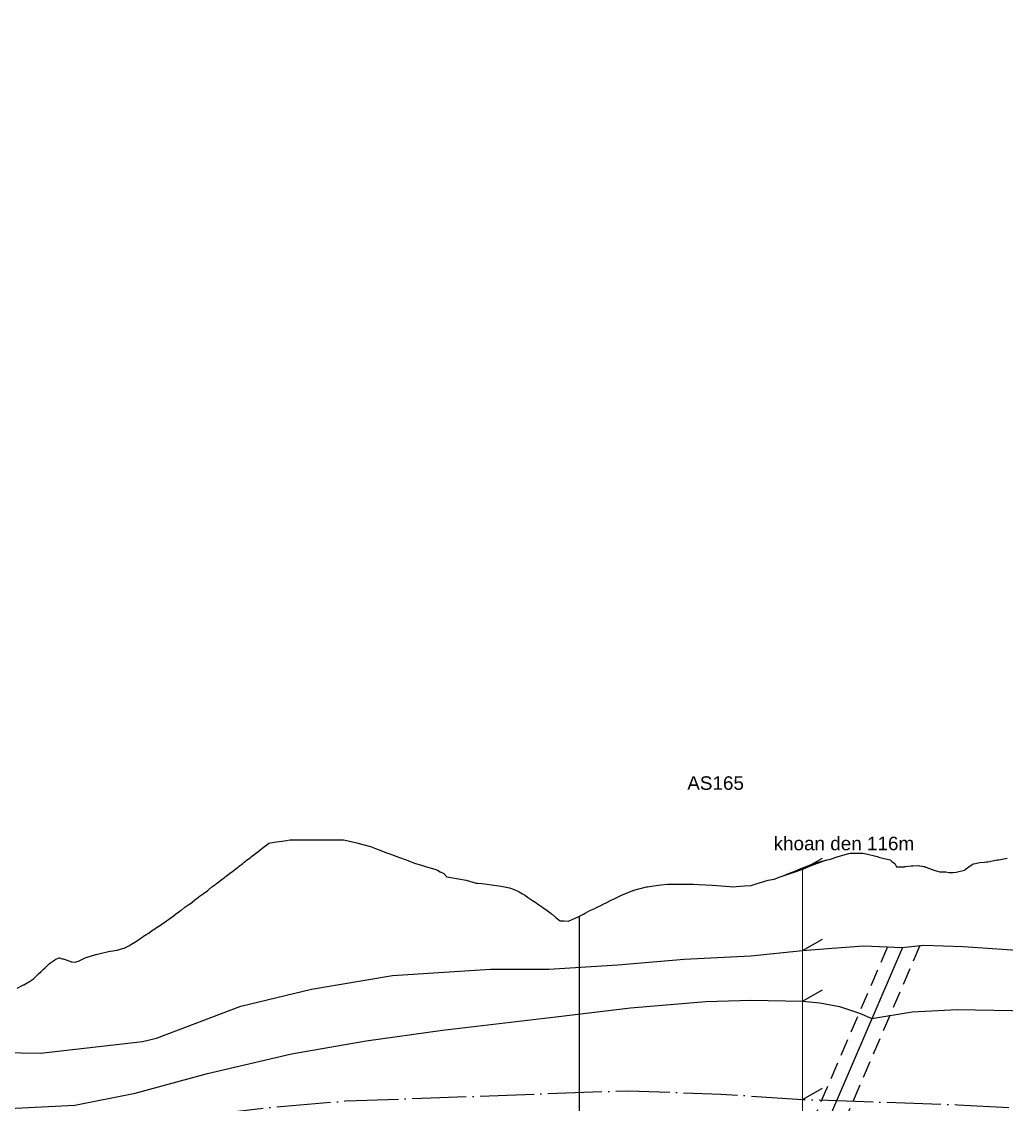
# Model space of a CAD drawing. Header units: inches. Extents: x 444671 to 463716, y 1783086 to 1794968.
# Drawn here: x 451107.3 to 451398.9, y 1787580 to 1787900.7 of the extents above; entities that cross this region are included whole.
import ezdxf

# ---------------------------------------------------------------- set-up
doc = ezdxf.new("R2010")
doc.units = ezdxf.units.IN
doc.header["$MEASUREMENT"] = 0
for name, pattern in [('DASHED', [0.75, 0.5, -0.25]), ('HIDDEN', [0.375, 0.25, -0.125]), ('NG', [1.8, 0.8, -0.1, 0, -0.1, 0.8])]:
    doc.linetypes.add(name, pattern=pattern)
for name, color, linetype in [('Dchat', 33, 'Continuous'), ('Dong', 252, 'HIDDEN'), ('giao', 145, 'Continuous'), ('khoanmoi', 3, 'Continuous'), ('Text', 3, 'Continuous')]:
    doc.layers.add(name, color=color, linetype=linetype)
for name, color, linetype, lineweight in [('DIACHAT', 33, 'Continuous', 25), ('doi', 33, 'Continuous', 25), ('Dut gay', 1, 'Continuous', 25)]:
    doc.layers.add(name, color=color, linetype=linetype, lineweight=lineweight)
doc.styles.add('VNARIAL', font='')
doc.styles.get('VNARIAL').set_extended_font_data('.VnArial')
doc.linetypes.add('_lA1', pattern='A,2,-0.2,["x",Standard,S=0.1,R=0,X=-0.1,Y=-0.05],-0.1', length=2.3)
doc.linetypes.add('_lA2', pattern='A,2,-0.2,["xx",Standard,S=0.1,R=0,X=-0.1,Y=-0.05],-0.18', length=2.38)

msp = doc.modelspace()

# ---------------------------------------------------------------- linework, layer by layer
at = {"layer": 'Dchat', "linetype": '_lA1', "ltscale": 70, "flags": 128}
msp.add_lwpolyline([(449894.6743, 1787610.7555), (449907.5031, 1787613.6246), (449919.7533, 1787616.2018), (449931.489, 1787618.1674), (449938.5605, 1787618.9057), (449943.238, 1787618.9057), (449952.1987, 1787619.1678), (449958.6925, 1787618.6686), (449968.5376, 1787617.8075), (449969.8649, 1787618.2394), (449981.483, 1787618.6025), (449992.3783, 1787618.0581), (449999.8235, 1787617.5137), (450010.9004, 1787616.2435), (450019.7531, 1787614.3254), (450022.5491, 1787613.4876), (450033.4475, 1787609.8597), (450039.1237, 1787610.3132), (450045.5519, 1787612.2885), (450069.5428, 1787615.7561), (450081.5537, 1787616.3276), (450087.56, 1787616.0347), (450092.637, 1787615.2336), (450099.9811, 1787616.6197), (450107.2457, 1787617.0468), (450117.2879, 1787616.4062), (450127.4231, 1787614.4529), (450133.5066, 1787612.8221), (450140.3508, 1787611.4908), (450146.0443, 1787611.1122), (450158.7375, 1787610.5951), (450168.2672, 1787611.3789), (450185.3731, 1787615.0661), (450197.9299, 1787617.5741), (450213.1774, 1787618.4699), (450224.7065, 1787620.2928), (450255.2016, 1787624.0548), (450275.8904, 1787625.8463), (450293.1111, 1787626.742), (450303.918, 1787625.8385), (450312.0404, 1787624.9572), (450334.4369, 1787624.0781), (450395.8781, 1787627.1719), (450480.7664, 1787632.8508), (450567.0581, 1787636.4616), (450622.8198, 1787636.4616), (450653.8455, 1787633.742), (450666.3168, 1787632.1032), (450676.3437, 1787630.5427), (450688.5075, 1787628.6537), (450698.108, 1787627.2978), (450701.1874, 1787626.6854), (450705.7387, 1787625.7301), (450710.715, 1787625.4926), (450720.2207, 1787624.6897), (450729.4081, 1787623.8222), (450743.3057, 1787622.427), (450762.379, 1787619.4194), (450802.2927, 1787613.2193), (450833.1268, 1787606.2577), (450859.1317, 1787601.9293), (450868.2989, 1787600.6509), (450912.5756, 1787600.8325), (450978.5794, 1787600.8325), (451016.3981, 1787601.8527), (451053.0961, 1787599.7775), (451083.5197, 1787595.6577), (451112.912, 1787595.1428), (451143.1284, 1787598.5564), (451147.2311, 1787599.5381), (451172.2709, 1787609.0994), (451193.1312, 1787614.0844), (451217.1659, 1787618.1629), (451246.1889, 1787619.9756), (451263.4213, 1787619.9756), (451283.8281, 1787621.3351), (451303.4864, 1787622.956), (451323.2833, 1787623.9963), (451338.538, 1787625.5438), (451347.3357, 1787626.2218), (451356.6894, 1787626.8895), (451368.0475, 1787626.4444), (451374.506, 1787627.112), (451386.1028, 1787626.7028), (451406.3761, 1787625.361), (451433.2134, 1787623.3927), (451468.9774, 1787619.9408), (451497.0457, 1787616.7422), (451526.1651, 1787612.5508), (451542.6614, 1787609.3522), (451555.7273, 1787605.883), (451574.348, 1787602.8733), (451588.5234, 1787598.6879), (451608.2638, 1787589.5302), (451624.5454, 1787579.5254), (451636.0104, 1787571.6339), (451646.2015, 1787571.6339), (451652.5398, 1787573.2816), (451670.6891, 1787575.7657), (451688.3411, 1787577.0078), (451709.2251, 1787576.511), (451728.8661, 1787574.2752), (451743.7833, 1787571.2943), (451760.1922, 1787569.3069), (451779.6598, 1787568.0653), (451800.0466, 1787569.3074), (451815.0095, 1787571.5455), (451832.1643, 1787576.0169), (451850.3135, 1787580.7368), (451866.7224, 1787583.9662), (451878.6562, 1787584.463), (451895.5623, 1787582.7241), (451914.4574, 1787578.5011), (451926.8884, 1787575.2717), (451940.6173, 1787573.6947), (451948.8372, 1787573.6445), (451963.0415, 1787576.643), (451978.4936, 1787578.3862), (451992.4504, 1787577.6391), (452011.9254, 1787574.4023), (452028.6237, 1787571.414), (452043.8266, 1787569.1728), (452053.7958, 1787567.6786), (452055.8455, 1787567.8461), (452060.8797, 1787569.6674), (452068.7783, 1787574.0037), (452076.1015, 1787577.9163), (452085.3179, 1787582.2866), (452093.9095, 1787584.7839), (452101.4459, 1787586.6521), (452112.7203, 1787587.8379), (452128.3461, 1787587.245), (452140.2835, 1787585.628), (452148.5187, 1787584.9608), (452155.6409, 1787586.0728), (452162.9858, 1787589.1862), (452173.4467, 1787594.7459), (452187.5164, 1787603.2154), (452196.8725, 1787609.2094), (452203.0422, 1787612.7321), (452211.0849, 1787616.5849), (452222.2124, 1787619.4471), (452231.7402, 1787620.4292), (452245.8681, 1787620.586), (452258.8972, 1787619.6449), (452283.8978, 1787617.2904), (452298.1827, 1787613.9966), (452309.0141, 1787611.9576), (452315.495, 1787611.9567), (452328.2101, 1787613.5252), (452337.6287, 1787617.2896), (452342.338, 1787618.2306), (452349.0881, 1787617.9169), (452359.2915, 1787615.2505), (452365.4492, 1787611.6389), (452370.1585, 1787608.1883), (452374.24, 1787606.4629), (452379.7341, 1787606.1492), (452390.793, 1787607.0595), (452402.518, 1787608.5015), (452419.0616, 1787611.5252)], dxfattribs=at)
at = {"layer": 'Dchat', "linetype": '_lA2', "ltscale": 70, "flags": 128}
msp.add_lwpolyline([(449894.6743, 1787607.4586), (449901.4435, 1787609.1542), (449909.6077, 1787611.3712), (449921.0555, 1787614.0316), (449931.527, 1787615.7166), (449938.2714, 1787616.5147), (449943.238, 1787617.0896), (449945.9962, 1787616.8733), (449950.0526, 1787616.5985), (449955.0028, 1787615.8427), (449959.3343, 1787614.3999), (449962.6344, 1787612.6135), (449965.4624, 1787610.0105), (449968.9941, 1787611.1609), (449974.9945, 1787612.5149), (449985.5034, 1787613.9058), (449988.3827, 1787614.1781), (450001.807, 1787613.4193), (450027.6425, 1787608.3602), (450038.3283, 1787607.6014), (450051.246, 1787609.1191), (450065.7016, 1787612.1641), (450075.8331, 1787613.6818), (450082.6719, 1787613.6818), (450090.7772, 1787611.1523), (450101.2254, 1787613.9348), (450114.6497, 1787613.4288), (450128.8339, 1787610.8993), (450146.2013, 1787609.8728), (450164.251, 1787609.1926), (450179.4796, 1787609.768), (450201.079, 1787612.689), (450226.2783, 1787614.7113), (450261.8273, 1787618.0817), (450283.553, 1787618.9835), (450296.0167, 1787618.2416), (450311.9648, 1787615.7185), (450321.6309, 1787612.3882), (450329.5261, 1787608.4459), (450342.8337, 1787612.0779), (450365.8875, 1787614.7587), (450413.6619, 1787618.0385), (450450.1162, 1787621.0635), (450465.2749, 1787621.5681), (450475.6771, 1787620.0549), (450481.3582, 1787616.6494), (450494.6433, 1787621.1656), (450517.0835, 1787623.435), (450574.002, 1787626.5562), (450625.6998, 1787625.4215), (450668.4239, 1787620.8967), (450677.8774, 1787620.2527), (450685.2674, 1787619.5341), (450690.7262, 1787618.5571), (450698.108, 1787616.6978), (450700.4957, 1787615.7715), (450703.2523, 1787613.8847), (450711.0279, 1787614.4696), (450719.7705, 1787614.2456), (450729.8582, 1787613.3496), (450745.9984, 1787611.3334), (450768.4154, 1787607.0771), (450791.2807, 1787601.9247), (450813.2903, 1787596.2681), (450821.9343, 1787594.4217), (450868.2989, 1787587.8619), (450958.2438, 1787584.1432), (450991.4284, 1787580.8949), (451003.5399, 1787578.0726), (451011.6142, 1787574.0408), (451025.0234, 1787577.2837), (451043.1906, 1787578.4932), (451089.7023, 1787578.077), (451123.0931, 1787579.7305), (451140.949, 1787583.2863), (451162.3354, 1787589.1149), (451187.2215, 1787594.9436), (451209.3856, 1787598.8294), (451231.9386, 1787601.938), (451265.4922, 1787605.8536), (451287.6563, 1787608.5736), (451309.956, 1787610.4329), (451323.3384, 1787610.8341), (451338.538, 1787610.5784), (451343.6982, 1787610.009), (451349.5067, 1787608.9536), (451355.4472, 1787606.9748), (451359.1175, 1787605.3959), (451371.0811, 1787607.3811), (451384.4033, 1787608.0468), (451406.0519, 1787607.714), (451437.026, 1787606.0498), (451454.3448, 1787604.3857), (451477.7303, 1787602.7294), (451510.0366, 1787599.0683), (451537.6801, 1787594.076), (451556.2139, 1787590.0359), (451568.3349, 1787586.4077), (451592.026, 1787579.1859), (451605.9134, 1787571.7698), (451619.6437, 1787564.6466), (451626.203, 1787558.8871), (451629.3832, 1787554.5179), (451636.6106, 1787561.1724), (451643.3772, 1787566.2038), (451648.098, 1787568.0906), (451656.5025, 1787569.998), (451671.6092, 1787571.4131), (451690.6937, 1787571.4788), (451717.1506, 1787568.5665), (451734.8632, 1787565.8782), (451752.5759, 1787561.3977), (451767.8222, 1787555.1249), (451784.6311, 1787560.8373), (451803.8633, 1787565.8417), (451823.4379, 1787568.6357), (451852.2005, 1787574.623), (451871.5753, 1787576.8183), (451886.1944, 1787576.4155), (451904.3707, 1787573.4218), (451920.35, 1787569.6299), (451940.6173, 1787565.6947), (451951.5792, 1787564.2432), (451963.7633, 1787564.6423), (451985.7348, 1787566.8377), (451993.3826, 1787567.0361), (452011.1595, 1787565.2399), (452040.5214, 1787558.2548), (452059.297, 1787551.4692), (452069.3575, 1787560.8511), (452080.7427, 1787569.0337), (452088.7323, 1787573.2248), (452100.7167, 1787576.6176), (452111.1032, 1787577.0168), (452118.1646, 1787576.4248), (452132.7457, 1787574.429), (452148.1257, 1787570.8366), (452157.7132, 1787567.2443), (452167.3565, 1787579.4439), (452181.538, 1787592.6159), (452195.9193, 1787601.7964), (452208.7027, 1787607.7836), (452222.0853, 1787610.9769), (452237.1229, 1787612.7701), (452263.2889, 1787612.1713), (452276.727, 1787610.5725), (452296.701, 1787606.7805), (452317.8735, 1787603.9865), (452331.7032, 1787602.3891), (452345.0858, 1787601.7904), (452357.6695, 1787601.3912), (452364.533, 1787600.2451), (452374.7168, 1787596.3923), (452382.4769, 1787598.9666), (452388.6153, 1787600.8348), (452401.3208, 1787602.7093), (452418.7207, 1787604.9759)], dxfattribs=at)
at = {"layer": 'DIACHAT', "color": 3, "linetype": 'ByBlock', "ltscale": 10}
msp.add_lwpolyline([(451105.9955, 1787614.3548), (451107.491, 1787615.1471), (451107.8963, 1787615.3548), (451108.0198, 1787615.4259), (451109.6545, 1787616.3548), (451109.7348, 1787616.4013), (451109.9623, 1787616.5555), (451110.807, 1787617.1272), (451111.0372, 1787617.3548), (451111.6537, 1787617.9698), (451112.046, 1787618.3548), (451112.3049, 1787618.618), (451113.0921, 1787619.3548), (451113.7698, 1787619.9904), (451114.171, 1787620.3548), (451114.7111, 1787620.8488), (451115.285, 1787621.3548), (451115.5313, 1787621.5791), (451116.012, 1787621.9682), (451116.3548, 1787622.2243), (451116.5465, 1787622.3548), (451117.469, 1787622.9845), (451118.439, 1787623.3548), (451118.5015, 1787623.373), (451118.5619, 1787623.3548), (451119.3348, 1787623.1061), (451119.6669, 1787623.1093), (451121.6185, 1787622.3548), (451121.9956, 1787622.2274), (451122.1725, 1787622.1951), (451123.0511, 1787622.1139), (451124.1586, 1787622.3548), (451124.1896, 1787622.3653), (451126.161, 1787623.3548), (451126.4806, 1787623.4865), (451129.2958, 1787624.3548), (451129.4148, 1787624.3922), (451130.5778, 1787624.6748), (451133.0099, 1787625.2574), (451133.6784, 1787625.3548), (451135.6242, 1787625.6709), (451137.1941, 1787626.1193), (451137.6316, 1787626.2216), (451137.7481, 1787626.2731), (451137.8947, 1787626.3548), (451139.0561, 1787626.9518), (451139.7085, 1787627.3548), (451140.8698, 1787628.0156), (451141.3537, 1787628.3548), (451142.3711, 1787628.9902), (451142.8812, 1787629.3548), (451143.4031, 1787629.7501), (451144.4064, 1787630.3548), (451145.0343, 1787630.7226), (451145.7959, 1787631.3548), (451146.7329, 1787631.9552), (451147.264, 1787632.3548), (451148.7685, 1787633.2867), (451148.8479, 1787633.3548), (451150.0818, 1787634.2546), (451150.214, 1787634.3548), (451150.8296, 1787634.7507), (451151.5886, 1787635.3548), (451152.0946, 1787635.6421), (451152.9072, 1787636.3548), (451153.8615, 1787636.9681), (451154.328, 1787637.3548), (451154.7671, 1787637.6178), (451155.6469, 1787638.3548), (451157.1522, 1787639.3256), (451157.1873, 1787639.3548), (451157.2654, 1787639.4111), (451158.3992, 1787640.3548), (451158.661, 1787640.5364), (451159.7481, 1787641.3548), (451159.9474, 1787641.4962), (451161.1005, 1787642.3548), (451161.2273, 1787642.4429), (451162.4241, 1787643.3548), (451162.6379, 1787643.4947), (451163.6807, 1787644.3548), (451164.8073, 1787645.1732), (451165.0248, 1787645.3548), (451165.2201, 1787645.4873), (451166.2897, 1787646.3548), (451167.4125, 1787647.1701), (451167.6477, 1787647.3548), (451167.7941, 1787647.4687), (451168.9069, 1787648.3548), (451169.8529, 1787649.0707), (451170.2194, 1787649.3548), (451171.2718, 1787650.1638), (451171.5185, 1787650.3548), (451171.778, 1787650.5563), (451172.804, 1787651.3548), (451173.198, 1787651.6605), (451174.0935, 1787652.3548), (451175.0683, 1787653.108), (451175.3882, 1787653.3548), (451176.0789, 1787653.8918), (451176.6658, 1787654.3548), (451177.1305, 1787654.7085), (451177.9631, 1787655.3548), (451178.456, 1787655.7374), (451179.2513, 1787656.3548), (451179.892, 1787656.8524), (451180.5381, 1787657.3548), (451182.146, 1787657.681), (451185.8661, 1787658.1602), (451186.7319, 1787658.285), (451186.8894, 1787658.302), (451187.0357, 1787658.3159), (451187.4652, 1787658.3548), (451200.8364, 1787658.3548), (451202.1676, 1787658.3548), (451202.617, 1787658.2839), (451204.0532, 1787657.9863), (451206.5455, 1787657.4677), (451206.9867, 1787657.3548), (451208.0056, 1787657.0792), (451210.632, 1787656.3548), (451212.1591, 1787655.7436), (451213.164, 1787655.3548), (451215.3664, 1787654.5055), (451215.754, 1787654.3548), (451216.019, 1787654.2522), (451218.4669, 1787653.3548), (451219.4703, 1787652.9834), (451221.2178, 1787652.3548), (451221.9116, 1787652.1029), (451223.9989, 1787651.3548), (451224.3569, 1787651.246), (451226.0137, 1787650.726), (451227.1919, 1787650.3548), (451229.6427, 1787649.6013), (451230.4654, 1787649.3548), (451231.2702, 1787648.8468), (451232.3192, 1787648.3548), (451233.0967, 1787647.4969), (451233.2442, 1787647.3548), (451234.4266, 1787647.1853), (451238.978, 1787646.3548), (451241.9462, 1787645.5108), (451242.4195, 1787645.4479), (451243.5812, 1787645.3548), (451245.2231, 1787645.1763), (451246.5056, 1787644.9896), (451248.6615, 1787644.6911), (451250.2711, 1787644.3548), (451251.7682, 1787644.0852), (451252.9226, 1787643.7482), (451253.8499, 1787643.3548), (451254.6855, 1787642.8767), (451255.6658, 1787642.3548), (451256.4965, 1787641.8309), (451257.1654, 1787641.3548), (451258.2736, 1787640.6022), (451258.6358, 1787640.3548), (451259.599, 1787639.7156), (451260.1247, 1787639.3548), (451261.5382, 1787638.3903), (451261.5914, 1787638.3548), (451261.7066, 1787638.2776), (451262.9558, 1787637.3548), (451264.11, 1787636.5106), (451264.3231, 1787636.3548), (451264.5148, 1787636.2155), (451265.5503, 1787635.3548), (451266.4994, 1787634.541), (451266.7184, 1787634.3548), (451266.9141, 1787634.3548), (451268.0099, 1787634.3548), (451269.1255, 1787634.1948), (451269.2415, 1787634.2341), (451269.5114, 1787634.3548), (451271.2528, 1787635.1425), (451271.4724, 1787635.2431), (451271.6969, 1787635.3548), (451272.2925, 1787635.6526), (451273.7103, 1787636.3548), (451274.1797, 1787636.5838), (451275.6145, 1787637.3548), (451277.0738, 1787638.0333), (451277.7229, 1787638.3548), (451278.4561, 1787638.7174), (451279.7069, 1787639.3548), (451280.3871, 1787639.6899), (451281.7049, 1787640.3548), (451282.9769, 1787640.9786), (451283.7324, 1787641.3548), (451284.7636, 1787641.8554), (451285.9599, 1787642.3548), (451288.3056, 1787643.2713), (451288.5142, 1787643.3548), (451288.6312, 1787643.3981), (451292.3958, 1787644.3548), (451292.47, 1787644.3732), (451292.6481, 1787644.4045), (451295.8074, 1787644.9459), (451296.6992, 1787645.0025), (451298.612, 1787645.1589), (451299.2418, 1787645.1639), (451301.7522, 1787645.1793), (451302.6096, 1787645.1801), (451306.2856, 1787645.1711), (451307.752, 1787645.0985), (451311.9308, 1787644.8655), (451317.0696, 1787644.4627), (451317.7166, 1787644.4099), (451321.3497, 1787644.6744), (451323.4016, 1787644.8342), (451325.1313, 1787645.3548), (451326.1158, 1787645.6706), (451328.4025, 1787646.3548), (451330.2131, 1787646.7036), (451331.9733, 1787647.3548), (451334.0418, 1787648.0334), (451336.0552, 1787648.7599), (451338.38, 1787649.5731), (451341.4242, 1787650.8278), (451344.8399, 1787652.0877), (451345.8608, 1787652.3548), (451346.8595, 1787652.6313), (451348.8416, 1787653.2681), (451349.1544, 1787653.3548), (451352.2882, 1787654.2652), (451352.6374, 1787654.3548), (451355.2809, 1787654.3548), (451355.9791, 1787654.3548), (451356.464, 1787654.3548), (451357.4578, 1787654.1323), (451360.676, 1787653.3548), (451361.5047, 1787653.1306), (451364.5339, 1787652.3548), (451365.0659, 1787651.8255), (451365.9103, 1787651.3548), (451366.2933, 1787650.5141), (451366.3698, 1787650.3548), (451366.4677, 1787650.2916), (451368.2293, 1787650.3548), (451368.7257, 1787650.3548), (451368.8304, 1787650.381), (451368.8805, 1787650.3742), (451368.9275, 1787650.3793), (451370.7023, 1787650.6007), (451371.1871, 1787650.6682), (451372.5653, 1787650.7121), (451374.5163, 1787650.4108), (451374.6675, 1787650.3874), (451374.7019, 1787650.3914), (451374.7439, 1787650.3836), (451374.8216, 1787650.3548), (451377.214, 1787649.4603), (451377.4821, 1787649.3548), (451379.2622, 1787648.8658), (451380.2116, 1787648.84), (451381.0506, 1787648.8166), (451381.9215, 1787648.6983), (451383.1003, 1787648.6531), (451384.1128, 1787648.7279), (451386.5598, 1787649.3548), (451386.7635, 1787649.5302), (451387.8608, 1787650.3548), (451389.0587, 1787651.1744), (451389.8287, 1787651.3548), (451390.5967, 1787651.561), (451391.0256, 1787651.5911), (451392.4119, 1787651.7432), (451393.0557, 1787651.7614), (451393.3979, 1787651.7757), (451396.1919, 1787652.3548), (451396.4902, 1787652.4077), (451396.7135, 1787652.4412), (451399.2103, 1787652.9093)], dxfattribs=at)
msp.add_lwpolyline([(451105.9955, 1787614.3548), (451107.491, 1787615.1471), (451107.8963, 1787615.3548), (451108.0198, 1787615.4259), (451109.6545, 1787616.3548), (451109.7348, 1787616.4013), (451109.9623, 1787616.5555), (451110.807, 1787617.1272), (451111.0372, 1787617.3548), (451111.6537, 1787617.9698), (451112.046, 1787618.3548), (451112.3049, 1787618.618), (451113.0921, 1787619.3548), (451113.7698, 1787619.9904), (451114.171, 1787620.3548), (451114.7111, 1787620.8488), (451115.285, 1787621.3548), (451115.5313, 1787621.5791), (451116.012, 1787621.9682), (451116.3548, 1787622.2243), (451116.5465, 1787622.3548), (451117.469, 1787622.9845), (451118.439, 1787623.3548), (451118.5015, 1787623.373), (451118.5619, 1787623.3548), (451119.3348, 1787623.1061), (451119.6669, 1787623.1093), (451121.6185, 1787622.3548), (451121.9956, 1787622.2274), (451122.1725, 1787622.1951), (451123.0511, 1787622.1139), (451124.1586, 1787622.3548), (451124.1896, 1787622.3653), (451126.161, 1787623.3548), (451126.4806, 1787623.4865), (451129.2958, 1787624.3548), (451129.4148, 1787624.3922), (451130.5778, 1787624.6748), (451133.0099, 1787625.2574), (451133.6784, 1787625.3548), (451135.6242, 1787625.6709), (451137.1941, 1787626.1193), (451137.6316, 1787626.2216), (451137.7481, 1787626.2731), (451137.8947, 1787626.3548), (451139.0561, 1787626.9518), (451139.7085, 1787627.3548), (451140.8698, 1787628.0156), (451141.3537, 1787628.3548), (451142.3711, 1787628.9902), (451142.8812, 1787629.3548), (451143.4031, 1787629.7501), (451144.4064, 1787630.3548), (451145.0343, 1787630.7226), (451145.7959, 1787631.3548), (451146.7329, 1787631.9552), (451147.264, 1787632.3548), (451148.7685, 1787633.2867), (451148.8479, 1787633.3548), (451150.0818, 1787634.2546), (451150.214, 1787634.3548), (451150.8296, 1787634.7507), (451151.5886, 1787635.3548), (451152.0946, 1787635.6421), (451152.9072, 1787636.3548), (451153.8615, 1787636.9681), (451154.328, 1787637.3548), (451154.7671, 1787637.6178), (451155.6469, 1787638.3548), (451157.1522, 1787639.3256), (451157.1873, 1787639.3548), (451157.2654, 1787639.4111), (451158.3992, 1787640.3548), (451158.661, 1787640.5364), (451159.7481, 1787641.3548), (451159.9474, 1787641.4962), (451161.1005, 1787642.3548), (451161.2273, 1787642.4429), (451162.4241, 1787643.3548), (451162.6379, 1787643.4947), (451163.6807, 1787644.3548), (451164.8073, 1787645.1732), (451165.0248, 1787645.3548), (451165.2201, 1787645.4873), (451166.2897, 1787646.3548), (451167.4125, 1787647.1701), (451167.6477, 1787647.3548), (451167.7941, 1787647.4687), (451168.9069, 1787648.3548), (451169.8529, 1787649.0707), (451170.2194, 1787649.3548), (451171.2718, 1787650.1638), (451171.5185, 1787650.3548), (451171.778, 1787650.5563), (451172.804, 1787651.3548), (451173.198, 1787651.6605), (451174.0935, 1787652.3548), (451175.0683, 1787653.108), (451175.3882, 1787653.3548), (451176.0789, 1787653.8918), (451176.6658, 1787654.3548), (451177.1305, 1787654.7085), (451177.9631, 1787655.3548), (451178.456, 1787655.7374), (451179.2513, 1787656.3548), (451179.892, 1787656.8524), (451180.5381, 1787657.3548), (451182.146, 1787657.681), (451185.8661, 1787658.1602), (451186.7319, 1787658.285), (451186.8894, 1787658.302), (451187.0357, 1787658.3159), (451187.4652, 1787658.3548), (451200.8364, 1787658.3548), (451202.1676, 1787658.3548), (451202.617, 1787658.2839), (451204.0532, 1787657.9863), (451206.5455, 1787657.4677), (451206.9867, 1787657.3548), (451208.0056, 1787657.0792), (451210.632, 1787656.3548), (451212.1591, 1787655.7436), (451213.164, 1787655.3548), (451215.3664, 1787654.5055), (451215.754, 1787654.3548), (451216.019, 1787654.2522), (451218.4669, 1787653.3548), (451219.4703, 1787652.9834), (451221.2178, 1787652.3548), (451221.9116, 1787652.1029), (451223.9989, 1787651.3548), (451224.3569, 1787651.246), (451226.0137, 1787650.726), (451227.1919, 1787650.3548), (451229.6427, 1787649.6013), (451230.4654, 1787649.3548), (451231.2702, 1787648.8468), (451232.3192, 1787648.3548), (451233.0967, 1787647.4969), (451233.2442, 1787647.3548), (451234.4266, 1787647.1853), (451238.978, 1787646.3548), (451241.9462, 1787645.5108), (451242.4195, 1787645.4479), (451243.5812, 1787645.3548), (451245.2231, 1787645.1763), (451246.5056, 1787644.9896), (451248.6615, 1787644.6911), (451250.2711, 1787644.3548), (451251.7682, 1787644.0852), (451252.9226, 1787643.7482), (451253.8499, 1787643.3548), (451254.6855, 1787642.8767), (451255.6658, 1787642.3548), (451256.4965, 1787641.8309), (451257.1654, 1787641.3548), (451258.2736, 1787640.6022), (451258.6358, 1787640.3548), (451259.599, 1787639.7156), (451260.1247, 1787639.3548), (451261.5382, 1787638.3903), (451261.5914, 1787638.3548), (451261.7066, 1787638.2776), (451262.9558, 1787637.3548), (451264.11, 1787636.5106), (451264.3231, 1787636.3548), (451264.5148, 1787636.2155), (451265.5503, 1787635.3548), (451266.4994, 1787634.541), (451266.7184, 1787634.3548), (451266.9141, 1787634.3548), (451268.0099, 1787634.3548), (451269.1255, 1787634.1948), (451269.2415, 1787634.2341), (451269.5114, 1787634.3548), (451271.2528, 1787635.1425), (451271.4724, 1787635.2431), (451271.6969, 1787635.3548), (451272.2925, 1787635.6526), (451273.7103, 1787636.3548), (451274.1797, 1787636.5838), (451275.6145, 1787637.3548), (451277.0738, 1787638.0333), (451277.7229, 1787638.3548), (451278.4561, 1787638.7174), (451279.7069, 1787639.3548), (451280.3871, 1787639.6899), (451281.7049, 1787640.3548), (451282.9769, 1787640.9786), (451283.7324, 1787641.3548), (451284.7636, 1787641.8554), (451285.9599, 1787642.3548), (451288.3056, 1787643.2713), (451288.5142, 1787643.3548), (451288.6312, 1787643.3981), (451292.3958, 1787644.3548), (451292.47, 1787644.3732), (451292.6481, 1787644.4045), (451295.8074, 1787644.9459), (451296.6992, 1787645.0025), (451298.612, 1787645.1589), (451299.2418, 1787645.1639), (451301.7522, 1787645.1793), (451302.6096, 1787645.1801), (451306.2856, 1787645.1711), (451307.752, 1787645.0985), (451311.9308, 1787644.8655), (451317.0696, 1787644.4627), (451317.7166, 1787644.4099), (451321.3497, 1787644.6744), (451323.4016, 1787644.8342), (451325.1313, 1787645.3548), (451326.1158, 1787645.6706), (451328.4025, 1787646.3548), (451330.2131, 1787646.7036), (451331.9733, 1787647.3548), (451334.0418, 1787648.0334), (451336.0552, 1787648.7599), (451338.38, 1787649.5731), (451341.4242, 1787650.8278), (451344.8399, 1787652.0877), (451345.8608, 1787652.3548), (451346.8595, 1787652.6313), (451348.8416, 1787653.2681), (451349.1544, 1787653.3548), (451352.2882, 1787654.2652), (451352.6374, 1787654.3548), (451355.2809, 1787654.3548), (451355.9791, 1787654.3548), (451356.464, 1787654.3548), (451357.4578, 1787654.1323), (451360.676, 1787653.3548), (451361.5047, 1787653.1306), (451364.5339, 1787652.3548), (451365.0659, 1787651.8255), (451365.9103, 1787651.3548), (451366.2933, 1787650.5141), (451366.3698, 1787650.3548), (451366.4677, 1787650.2916), (451368.2293, 1787650.3548), (451368.7257, 1787650.3548), (451368.8304, 1787650.381), (451368.8805, 1787650.3742), (451368.9275, 1787650.3793), (451370.7023, 1787650.6007), (451371.1871, 1787650.6682), (451372.5653, 1787650.7121), (451374.5163, 1787650.4108), (451374.6675, 1787650.3874), (451374.7019, 1787650.3914), (451374.7439, 1787650.3836), (451374.8216, 1787650.3548), (451377.214, 1787649.4603), (451377.4821, 1787649.3548), (451379.2622, 1787648.8658), (451380.2116, 1787648.84), (451381.0506, 1787648.8166), (451381.9215, 1787648.6983), (451383.1003, 1787648.6531), (451384.1128, 1787648.7279), (451386.5598, 1787649.3548), (451386.7635, 1787649.5302), (451387.8608, 1787650.3548), (451389.0587, 1787651.1744), (451389.8287, 1787651.3548), (451390.5967, 1787651.561), (451391.0256, 1787651.5911), (451392.4119, 1787651.7432), (451393.0557, 1787651.7614), (451393.3979, 1787651.7757), (451396.1919, 1787652.3548), (451396.4902, 1787652.4077), (451396.7135, 1787652.4412), (451399.2103, 1787652.9093)], dxfattribs=at)
at = {"layer": 'doi', "color": 4, "linetype": 'NG', "ltscale": 20, "flags": 128}
msp.add_lwpolyline([(450040.3499, 1787613.3425), (450065.0817, 1787616.1325), (450089.0041, 1787618.8299), (450105.5922, 1787619.5502), (450128.4308, 1787617.3894), (450146.151, 1787615.6341), (450167.5764, 1787611.322), (450205.0021, 1787611.8672), (450237.6975, 1787612.1073), (450283.9861, 1787611.3799), (450332.4445, 1787610.3039), (450375.5186, 1787610.3039), (450457.0938, 1787608.94), (450550.4493, 1787602.309), (450637.6105, 1787592.8045), (450743.5287, 1787580.1431), (450809.8254, 1787574.9704), (450848.4891, 1787573.8687), (450920.5911, 1787571.3316), (450967.3051, 1787570.8242), (451009.4492, 1787569.8094), (451054.3012, 1787570.8242), (451109.1394, 1787571.839), (451144.8412, 1787574.8895), (451179.8767, 1787578.9488), (451203.2337, 1787580.9784), (451231.1606, 1787581.9933), (451287.0143, 1787584.0229), (451314.4334, 1787583.0081), (451338.538, 1787581.4438), (451384.5982, 1787579.8799), (451431.1531, 1787577.3651), (451487.774, 1787574.8503), (451542.5075, 1787573.593), (451590.0955, 1787572.3282), (451646.3359, 1787573.08), (451733.4428, 1787567.6616), (451825.2156, 1787563.1937), (451916.9485, 1787567.0665), (451996.4831, 1787571.7023), (452105.5596, 1787581.9533), (452192.4272, 1787597.9591), (452250.3223, 1787602.5868), (452298.4983, 1787602.5773), (452347.3513, 1787603.4042), (452383.4879, 1787604.0854), (452418.2717, 1787607.0182), (452483.7423, 1787624.7609), (452535.1006, 1787643.3702), (452612.4175, 1787665.4425), (452731.1541, 1787704.9888), (452921.8466, 1787769.5356), (453024.0153, 1787802.6441), (453134.468, 1787833.9133), (453217.6926, 1787857.171), (453305.1343, 1787884.7614), (453345.6337, 1787890.2795), (453397.1782, 1787891.1992), (453570.5042, 1787899.5022), (453627.1938, 1787900.6504)], dxfattribs=at)
at = {"layer": 'Dong', "linetype": 'ByBlock'}
msp.add_line((451272.4938, 1787038.3548), (451272.4938, 1787635.7522), dxfattribs=at)
at = {"layer": 'Dut gay', "linetype": 'DASHED', "ltscale": 10, "flags": 128}
for points in [[(451363.7485, 1787626.6128), (451110.6804, 1787038.3548)], [(451373.3197, 1787626.9894), (451120.0896, 1787038.3548)]]:
    msp.add_lwpolyline(points, dxfattribs=at)
at = {"layer": 'Dut gay'}
msp.add_lwpolyline([(451368.1784, 1787626.4579), (451115.1769, 1787038.3548)], dxfattribs=at)
at = {"layer": 'giao', "color": 4, "lineweight": -3}
for points in [[(451338.538, 1787649.5438), (451344.5266, 1787652.893)], [(451338.538, 1787581.4438), (451344.5266, 1787584.793)]]:
    msp.add_lwpolyline(points, dxfattribs=at)
at = {"layer": 'giao', "lineweight": -3}
for points in [[(451338.538, 1787625.5438), (451344.5266, 1787628.893)], [(451338.538, 1787610.5438), (451344.5266, 1787613.893)]]:
    msp.add_lwpolyline(points, dxfattribs=at)
at = {"layer": 'khoanmoi', "lineweight": 13}
msp.add_lwpolyline([(451338.538, 1787649.5438), (451338.538, 1787504.5438)], dxfattribs=at)
at = {"layer": 'Text'}
msp.add_lwpolyline([(451105.9955, 1787614.3548), (451107.491, 1787615.1471), (451107.8963, 1787615.3548), (451108.0198, 1787615.4259), (451109.6545, 1787616.3548), (451109.7348, 1787616.4013), (451109.9623, 1787616.5555), (451110.807, 1787617.1272), (451111.0372, 1787617.3548), (451111.6537, 1787617.9698), (451112.046, 1787618.3548), (451112.3049, 1787618.618), (451113.0921, 1787619.3548), (451113.7698, 1787619.9904), (451114.171, 1787620.3548), (451114.7111, 1787620.8488), (451115.285, 1787621.3548), (451115.5313, 1787621.5791), (451116.012, 1787621.9682), (451116.3548, 1787622.2243), (451116.5465, 1787622.3548), (451117.469, 1787622.9845), (451118.439, 1787623.3548), (451118.5015, 1787623.373), (451118.5619, 1787623.3548), (451119.3348, 1787623.1061), (451119.6669, 1787623.1093), (451121.6185, 1787622.3548), (451121.9956, 1787622.2274), (451122.1725, 1787622.1951), (451123.0511, 1787622.1139), (451124.1586, 1787622.3548), (451124.1896, 1787622.3653), (451126.161, 1787623.3548), (451126.4806, 1787623.4865), (451129.2958, 1787624.3548), (451129.4148, 1787624.3922), (451130.5778, 1787624.6748), (451133.0099, 1787625.2574), (451133.6784, 1787625.3548), (451135.6242, 1787625.6709), (451137.1941, 1787626.1193), (451137.6316, 1787626.2216), (451137.7481, 1787626.2731), (451137.8947, 1787626.3548), (451139.0561, 1787626.9518), (451139.7085, 1787627.3548), (451140.8698, 1787628.0156), (451141.3537, 1787628.3548), (451142.3711, 1787628.9902), (451142.8812, 1787629.3548), (451143.4031, 1787629.7501), (451144.4064, 1787630.3548), (451145.0343, 1787630.7226), (451145.7959, 1787631.3548), (451146.7329, 1787631.9552), (451147.264, 1787632.3548), (451148.7685, 1787633.2867), (451148.8479, 1787633.3548), (451150.0818, 1787634.2546), (451150.214, 1787634.3548), (451150.8296, 1787634.7507), (451151.5886, 1787635.3548), (451152.0946, 1787635.6421), (451152.9072, 1787636.3548), (451153.8615, 1787636.9681), (451154.328, 1787637.3548), (451154.7671, 1787637.6178), (451155.6469, 1787638.3548), (451157.1522, 1787639.3256), (451157.1873, 1787639.3548), (451157.2654, 1787639.4111), (451158.3992, 1787640.3548), (451158.661, 1787640.5364), (451159.7481, 1787641.3548), (451159.9474, 1787641.4962), (451161.1005, 1787642.3548), (451161.2273, 1787642.4429), (451162.4241, 1787643.3548), (451162.6379, 1787643.4947), (451163.6807, 1787644.3548), (451164.8073, 1787645.1732), (451165.0248, 1787645.3548), (451165.2201, 1787645.4873), (451166.2897, 1787646.3548), (451167.4125, 1787647.1701), (451167.6477, 1787647.3548), (451167.7941, 1787647.4687), (451168.9069, 1787648.3548), (451169.8529, 1787649.0707), (451170.2194, 1787649.3548), (451171.2718, 1787650.1638), (451171.5185, 1787650.3548), (451171.778, 1787650.5563), (451172.804, 1787651.3548), (451173.198, 1787651.6605), (451174.0935, 1787652.3548), (451175.0683, 1787653.108), (451175.3882, 1787653.3548), (451176.0789, 1787653.8918), (451176.6658, 1787654.3548), (451177.1305, 1787654.7085), (451177.9631, 1787655.3548), (451178.456, 1787655.7374), (451179.2513, 1787656.3548), (451179.892, 1787656.8524), (451180.5381, 1787657.3548), (451182.146, 1787657.681), (451185.8661, 1787658.1602), (451186.7319, 1787658.285), (451186.8894, 1787658.302), (451187.0357, 1787658.3159), (451187.4652, 1787658.3548), (451200.8364, 1787658.3548), (451202.1676, 1787658.3548), (451202.617, 1787658.2839), (451204.0532, 1787657.9863), (451206.5455, 1787657.4677), (451206.9867, 1787657.3548), (451208.0056, 1787657.0792), (451210.632, 1787656.3548), (451212.1591, 1787655.7436), (451213.164, 1787655.3548), (451215.3664, 1787654.5055), (451215.754, 1787654.3548), (451216.019, 1787654.2522), (451218.4669, 1787653.3548), (451219.4703, 1787652.9834), (451221.2178, 1787652.3548), (451221.9116, 1787652.1029), (451223.9989, 1787651.3548), (451224.3569, 1787651.246), (451226.0137, 1787650.726), (451227.1919, 1787650.3548), (451229.6427, 1787649.6013), (451230.4654, 1787649.3548), (451231.2702, 1787648.8468), (451232.3192, 1787648.3548), (451233.0967, 1787647.4969), (451233.2442, 1787647.3548), (451234.4266, 1787647.1853), (451238.978, 1787646.3548), (451241.9462, 1787645.5108), (451242.4195, 1787645.4479), (451243.5812, 1787645.3548), (451245.2231, 1787645.1763), (451246.5056, 1787644.9896), (451248.6615, 1787644.6911), (451250.2711, 1787644.3548), (451251.7682, 1787644.0852), (451252.9226, 1787643.7482), (451253.8499, 1787643.3548), (451254.6855, 1787642.8767), (451255.6658, 1787642.3548), (451256.4965, 1787641.8309), (451257.1654, 1787641.3548), (451258.2736, 1787640.6022), (451258.6358, 1787640.3548), (451259.599, 1787639.7156), (451260.1247, 1787639.3548), (451261.5382, 1787638.3903), (451261.5914, 1787638.3548), (451261.7066, 1787638.2776), (451262.9558, 1787637.3548), (451264.11, 1787636.5106), (451264.3231, 1787636.3548), (451264.5148, 1787636.2155), (451265.5503, 1787635.3548), (451266.4994, 1787634.541), (451266.7184, 1787634.3548), (451266.9141, 1787634.3548), (451268.0099, 1787634.3548), (451269.1255, 1787634.1948), (451269.2415, 1787634.2341), (451269.5114, 1787634.3548), (451271.2528, 1787635.1425), (451271.4724, 1787635.2431), (451271.6969, 1787635.3548), (451272.2925, 1787635.6526), (451273.7103, 1787636.3548), (451274.1797, 1787636.5838), (451275.6145, 1787637.3548), (451277.0738, 1787638.0333), (451277.7229, 1787638.3548), (451278.4561, 1787638.7174), (451279.7069, 1787639.3548), (451280.3871, 1787639.6899), (451281.7049, 1787640.3548), (451282.9769, 1787640.9786), (451283.7324, 1787641.3548), (451284.7636, 1787641.8554), (451285.9599, 1787642.3548), (451288.3056, 1787643.2713), (451288.5142, 1787643.3548), (451288.6312, 1787643.3981), (451292.3958, 1787644.3548), (451292.47, 1787644.3732), (451292.6481, 1787644.4045), (451295.8074, 1787644.9459), (451296.6992, 1787645.0025), (451298.612, 1787645.1589), (451299.2418, 1787645.1639), (451301.7522, 1787645.1793), (451302.6096, 1787645.1801), (451306.2856, 1787645.1711), (451307.752, 1787645.0985), (451311.9308, 1787644.8655), (451317.0696, 1787644.4627), (451317.7166, 1787644.4099), (451321.3497, 1787644.6744), (451323.4016, 1787644.8342), (451325.1313, 1787645.3548), (451326.1158, 1787645.6706), (451328.4025, 1787646.3548), (451330.2131, 1787646.7036), (451331.9733, 1787647.3548), (451332.8258, 1787647.6967), (451334.4608, 1787648.3548), (451335.4839, 1787648.7598), (451336.9448, 1787649.3548), (451338.1078, 1787649.8161), (451339.4629, 1787650.3548), (451341.7888, 1787651.2728), (451341.9953, 1787651.3548), (451342.5166, 1787651.4799), (451345.8608, 1787652.3548), (451346.8595, 1787652.6313), (451348.8416, 1787653.2681), (451349.1544, 1787653.3548), (451352.2882, 1787654.2652), (451352.6374, 1787654.3548), (451355.2809, 1787654.3548), (451355.9791, 1787654.3548), (451356.464, 1787654.3548), (451357.4578, 1787654.1323), (451360.676, 1787653.3548), (451361.5047, 1787653.1306), (451364.5339, 1787652.3548), (451365.0659, 1787651.8255), (451365.9103, 1787651.3548), (451366.2933, 1787650.5141), (451366.3698, 1787650.3548), (451366.4677, 1787650.2916), (451368.2293, 1787650.3548), (451368.7257, 1787650.3548), (451368.8304, 1787650.381), (451368.8805, 1787650.3742), (451368.9275, 1787650.3793), (451370.7023, 1787650.6007), (451371.1871, 1787650.6682), (451372.5653, 1787650.7121), (451374.6675, 1787650.3874), (451374.7019, 1787650.3914), (451374.7439, 1787650.3836), (451374.8216, 1787650.3548), (451377.214, 1787649.4603), (451377.4821, 1787649.3548), (451379.2622, 1787648.8658), (451380.2116, 1787648.84), (451381.0506, 1787648.8166), (451381.9215, 1787648.6983), (451383.1003, 1787648.6531), (451384.1128, 1787648.7279), (451386.5598, 1787649.3548), (451386.7635, 1787649.5302), (451387.8608, 1787650.3548), (451389.0587, 1787651.1744), (451389.8287, 1787651.3548), (451390.5967, 1787651.561), (451391.0256, 1787651.5911), (451392.4119, 1787651.7432), (451393.0557, 1787651.7614), (451393.3979, 1787651.7757), (451396.1919, 1787652.3548), (451396.4902, 1787652.4077), (451396.7135, 1787652.4412), (451399.2103, 1787652.9093)], dxfattribs=at)

# ---------------------------------------------------------------- texts
at = {"layer": 'giao', "lineweight": -3, "style": 'VNARIAL'}
msp.add_text('khoan den 116m', height=4, dxfattribs=at).set_placement((451330.004, 1787655.2464))
at = {"layer": 'khoanmoi', "lineweight": 13, "style": 'VNARIAL'}
msp.add_text('AS165', height=4, dxfattribs=at).set_placement((451304.441, 1787673.1357))

doc.saveas('drawing.dxf')
